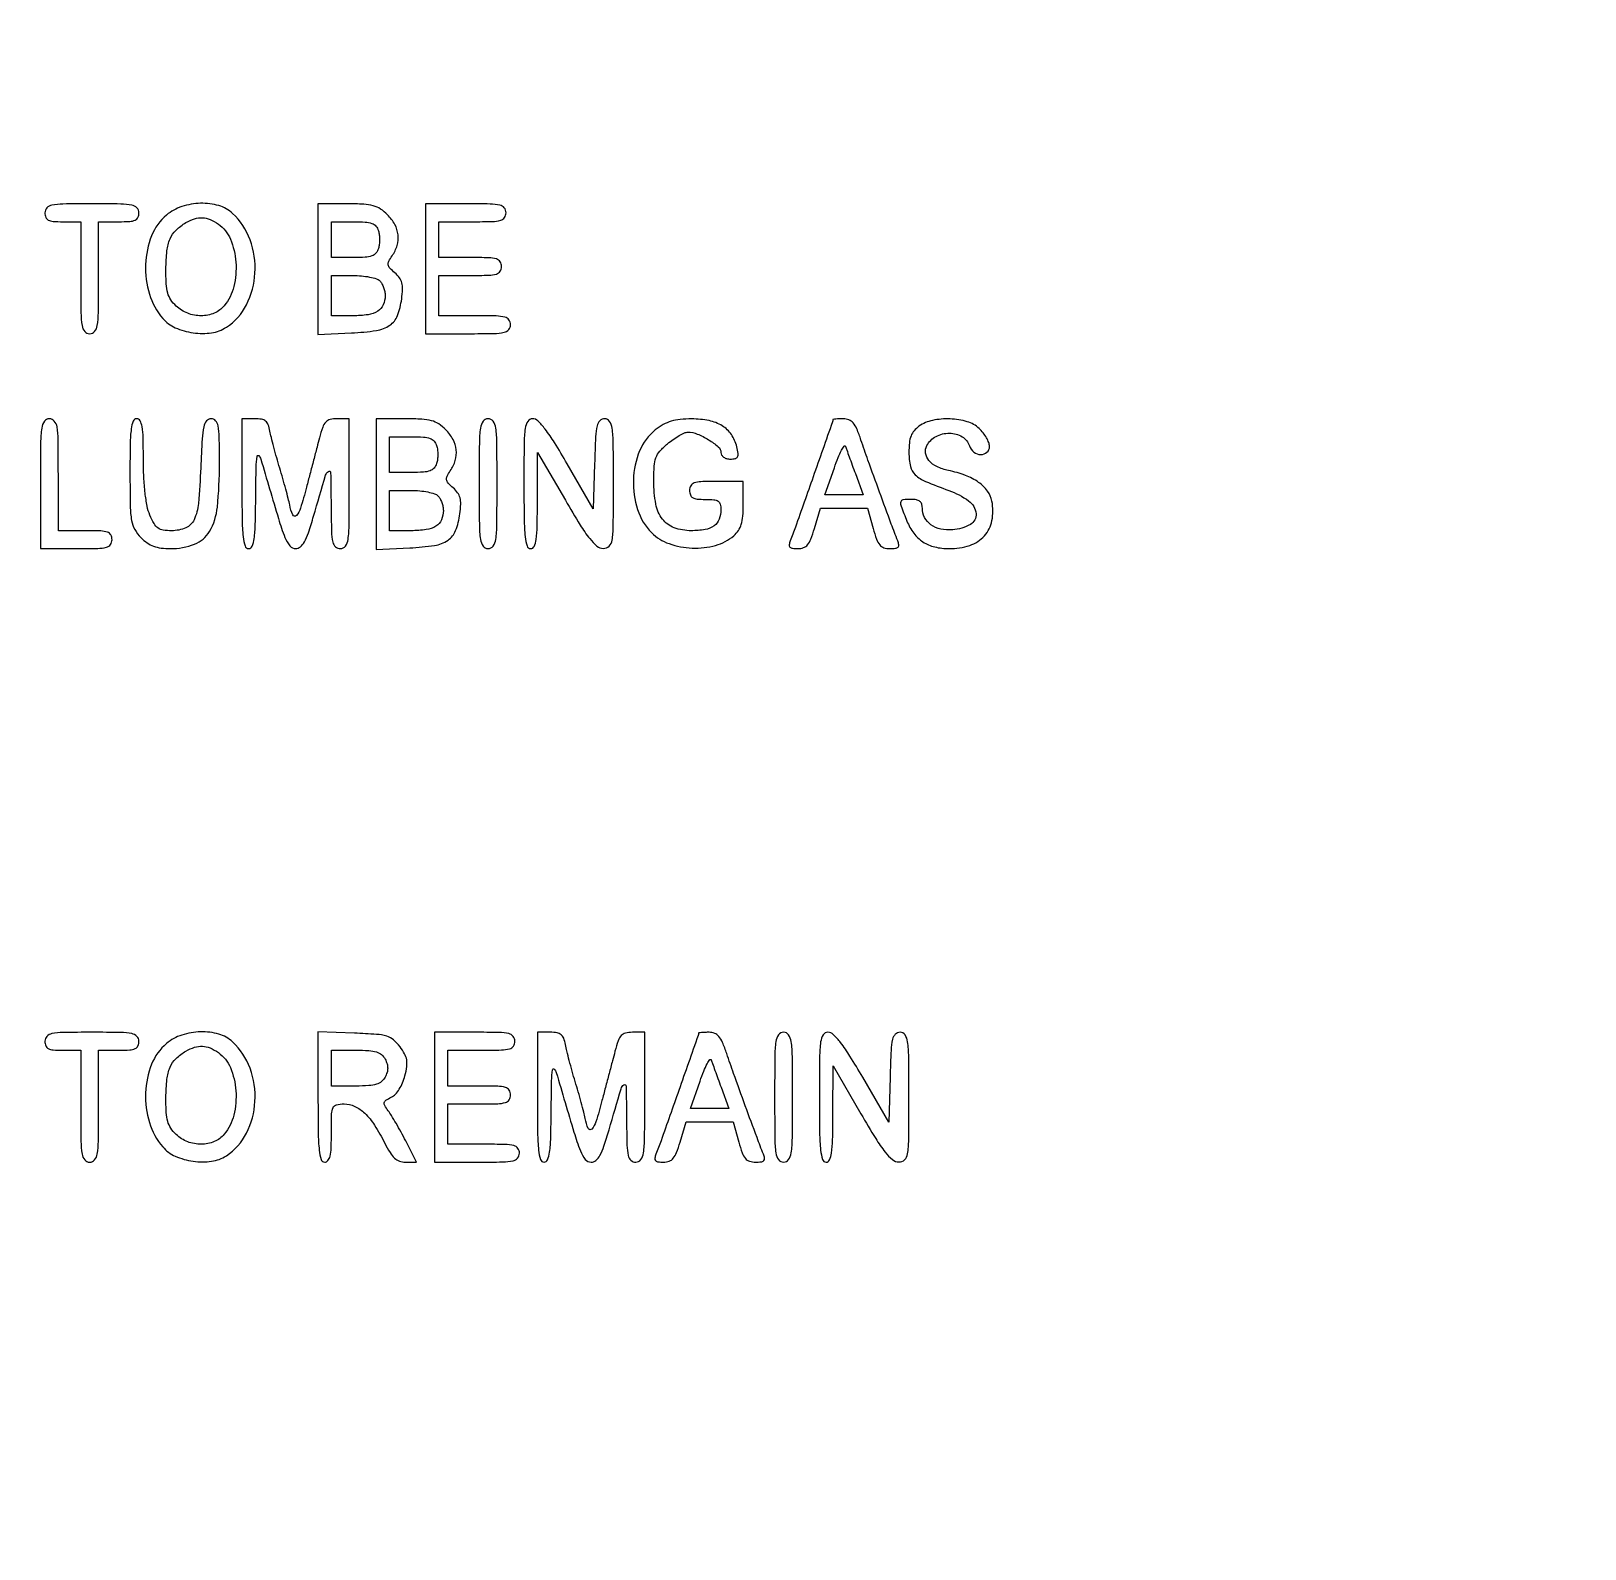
# Model space of a CAD drawing. Extents: x 0 to 1066, y 0 to 761.
# Drawn here: x 847.43 to 876.79, y 171.12 to 199.79 of the extents above; entities that cross this region are included whole.
import ezdxf

# ---------------------------------------------------------------- set-up
doc = ezdxf.new("R2010")
doc.units = 0
doc.header["$MEASUREMENT"] = 0

msp = doc.modelspace()

# ---------------------------------------------------------------- linework, layer by layer
for points in [[(183.390323, 95.266879, 0.000001), (192.989143, 95.254457, 0.000118)], [(479.458836, 95.240684, -0.000004), (502.524384, 95.211821, -0.198594)], [(710.559243, 95.267872, -0.000023), (733.258836, 95.240684, -0.000004), (756.324384, 95.211821, -0.198594)], [(416.092229, 95.24091, -0.000004), (439.072908, 95.212432, -0.198597)], [(542.992229, 95.24091, -0.000004), (565.972908, 95.212432, -0.198597)], [(606.442229, 95.24091, -0.000004), (629.422908, 95.212432, -0.198597)], [(669.892229, 95.24091, -0.000004), (692.872908, 95.212432, -0.198597)]]:
    msp.add_lwpolyline(points, format="xyb")
for points in [[(409.06215, 749.15415), (40.8618, 749.132981), (40.8618, 380.65769), (40.8618, 12.1824), (501.2973, 12.1824), (961.7328, 12.1824), (961.7328, 380.646631), (961.7328, 749.110861), (961.41555, 749.1633, 0.040886), (961.153339, 749.184871, 0.000002), (934.190609, 749.194398, 0.000089), (904.448031, 749.199508, 0.000054), (869.1804, 749.195529, -0.000029), (813.61687, 749.186499, -0.000004), (696.10453, 749.175037, -0.000004), (556.774728, 749.163736, -0.000004)], [(847.692, 196.3566, 0.094959), (847.708563, 196.270174, 0.184152), (847.75545, 196.219125, 0.098846), (847.848439, 196.19373, 0.017388), (848.0304, 196.1874), (848.3688, 196.1874), (848.3688, 195.1299, 0.002827), (848.372531, 194.469941, 0.036854), (848.393334, 194.225737, 0.138781), (848.444594, 194.115268, 0.218517), (848.538, 194.0724, 0.218517), (848.631406, 194.115268, 0.138781), (848.682666, 194.225737, 0.036854), (848.703469, 194.469941, 0.002827), (848.7072, 195.1299), (848.7072, 196.1874), (849.0879, 196.1874, 0.013964), (849.297658, 196.193259, 0.090841), (849.399863, 196.21795, 0.188085), (849.450434, 196.268995, 0.102588), (849.4686, 196.3566, 0.193568), (849.431402, 196.449085, 0.15568), (849.336413, 196.500621, 0.043488), (849.127405, 196.521867, 0.003595), (848.5803, 196.5258, 0.003595), (848.033195, 196.521867, 0.043488), (847.824188, 196.500621, 0.15568), (847.729198, 196.449085, 0.193568)], [(849.991003, 196.313773, 0.123885), (849.707812, 195.921077, 0.085485), (849.594237, 195.382157, 0.082885), (849.666708, 194.820136, 0.104562), (849.918439, 194.361526, 0.111799), (850.156409, 194.185175, 0.06908), (850.492808, 194.089481, 0.069045), (850.842765, 194.089015, 0.111332), (851.120682, 194.193081, 0.131426), (851.501439, 194.61906, 0.103697), (851.661854, 195.218711, 0.101152), (851.56919, 195.845053, 0.118621), (851.238571, 196.344619, 0.118666), (850.978835, 196.491201, 0.075716), (850.633156, 196.535138, 0.073305), (850.278141, 196.473807, 0.095814)], [(852.8526, 195.289853), (852.8526, 194.053906), (853.485649, 194.085874, 0.024309), (853.956574, 194.132679, 0.112633), (854.209726, 194.231448, 0.153372), (854.353542, 194.412935, 0.058166), (854.43428, 194.729748, 0.023573), (854.450021, 194.911907, 0.073694), (854.43679, 195.033863, 0.094912), (854.391436, 195.129102, 0.057312), (854.306125, 195.221008, -0.027153), (854.211413, 195.311459, -0.149392), (854.180577, 195.374088, -0.161279), (854.191237, 195.44062, -0.033096), (854.253733, 195.543745, 0.080592), (854.348089, 195.738987, 0.100315), (854.366043, 195.939337, 0.097349), (854.304381, 196.135423, 0.071783), (854.167745, 196.318145, 0.050512), (854.033595, 196.427621, 0.079484), (853.898403, 196.488788, 0.053942), (853.71591, 196.517952, 0.012674), (853.406345, 196.5258), (852.8526, 196.5258)], [(854.883, 195.2991), (854.883, 194.0724), (855.6867, 194.0724, 0.004147), (856.177409, 194.07647, 0.047763), (856.368788, 194.098003, 0.16431), (856.456194, 194.149593, 0.179874), (856.4904, 194.2416, 0.157888), (856.46086, 194.332816, 0.176663), (856.38465, 194.384363, 0.055952), (856.219778, 194.406453, 0.005351), (855.8136, 194.4108), (855.1368, 194.4108), (855.1368, 194.7915), (855.1368, 195.1722), (855.729, 195.1722, 0.006583), (856.078892, 195.176807, 0.063075), (856.226025, 195.199393, 0.183695), (856.29487, 195.250826, 0.142406), (856.3212, 195.3414, 0.142406), (856.29487, 195.431974, 0.183695), (856.226025, 195.483407, 0.063075), (856.078892, 195.505993, 0.006583), (855.729, 195.5106), (855.1368, 195.5106), (855.1368, 195.849), (855.1368, 196.1874), (855.7713, 196.1874, 0.005909), (856.149326, 196.191867, 0.059311), (856.305338, 196.21419, 0.180365), (856.377856, 196.265688, 0.150217), (856.4058, 196.3566, 0.17273), (856.373127, 196.448357, 0.168559), (856.289475, 196.49995, 0.050222), (856.106922, 196.521649, 0.004487), (855.6444, 196.5258), (854.883, 196.5258)], [(850.970097, 196.142039, -0.143223), (851.197798, 195.857723, -0.079931), (851.30026, 195.422553, -0.077332), (851.262065, 194.961418, -0.11509), (851.080796, 194.60115, -0.119537), (850.892384, 194.461595, -0.098447), (850.646727, 194.410952, -0.09388), (850.390277, 194.457662, -0.097006), (850.172003, 194.594747, -0.056872), (850.071083, 194.71384, -0.080028), (850.013187, 194.840196, -0.054705), (849.985363, 195.011924, -0.014142), (849.978891, 195.292697, -0.025001), (849.997955, 195.637555, -0.075567), (850.057382, 195.864538, -0.098225), (850.170837, 196.029405, -0.062967), (850.3569, 196.169819, -0.051006), (850.521666, 196.243158, -0.090781), (850.668314, 196.263195, -0.090761), (850.812571, 196.229981, -0.050966)], [(853.9947, 196.0182, -0.047189), (854.011379, 195.94109, -0.029688), (854.016852, 195.849, -0.029688), (854.011379, 195.75691, -0.047189), (853.9947, 195.6798, -0.103276), (853.946562, 195.594374, -0.127418), (853.871271, 195.543047, -0.071188), (853.746244, 195.517346, -0.015153), (853.523699, 195.5106), (853.1064, 195.5106), (853.1064, 195.849), (853.1064, 196.1874), (853.523699, 196.1874, -0.015153), (853.746244, 196.180654, -0.071188), (853.871271, 196.154953, -0.127418), (853.946562, 196.103626, -0.103276)], [(854.02008, 195.07068, -0.070395), (854.058994, 195.018939, -0.038897), (854.091779, 194.946794, -0.037889), (854.114131, 194.86697, -0.049362), (854.1216, 194.7915, -0.103441), (854.084945, 194.616218, -0.151109), (853.982593, 194.497679, -0.105063), (853.799177, 194.430885, -0.034985), (853.51248, 194.4108), (853.1064, 194.4108), (853.1064, 194.7915), (853.1064, 195.1722), (853.51248, 195.1722, -0.022886), (853.675385, 195.16474, -0.026473), (853.829095, 195.142378, -0.026952), (853.955295, 195.109981, -0.120635)], [(847.6074, 191.2383), (847.6074, 190.0116), (848.2842, 190.0116, 0.005351), (848.690378, 190.015947, 0.055952), (848.85525, 190.038037, 0.176663), (848.93146, 190.089584, 0.157888), (848.961, 190.1808, 0.12648), (848.937932, 190.270532, 0.188641), (848.8764, 190.3218, 0.072107), (848.747098, 190.345033, 0.008455), (848.4534, 190.35), (847.9458, 190.35), (847.9458, 191.4075, 0.002827), (847.942069, 192.067459, 0.036854), (847.921266, 192.311662, 0.138781), (847.870006, 192.422132, 0.218517), (847.7766, 192.465, 0.240299), (847.682278, 192.416891, 0.123223), (847.631467, 192.290512, 0.031956), (847.610989, 192.011162, 0.002322)], [(849.2994, 191.445955, 0.003964), (849.304425, 190.812102, 0.037977), (849.32917, 190.543231, 0.086932), (849.38909, 190.374439, 0.067817), (849.507055, 190.219255, 0.045287), (849.624229, 190.12158, 0.061733), (849.746029, 190.058005, 0.057123), (849.886902, 190.022988, 0.032389), (850.062516, 190.0116, 0.091481), (850.520283, 190.09606, 0.171956), (850.803083, 190.336925, 0.107033), (850.951119, 190.79673, 0.02456), (850.9914, 191.616283, 0.004091), (850.987258, 192.122482, 0.042042), (850.966304, 192.330479, 0.139542), (850.918041, 192.427471, 0.210994), (850.833067, 192.465, 0.224554), (850.746566, 192.424089, 0.120063), (850.694204, 192.315207, 0.038088), (850.66341, 192.085274, 0.003955), (850.636625, 191.540062, -0.011778), (850.59295, 190.86631, -0.086058), (850.510104, 190.554862, -0.186836), (850.354386, 190.403954, -0.100409), (850.088424, 190.35, -0.036356), (849.926666, 190.361777, -0.118728), (849.827754, 190.401481, -0.110433), (849.753763, 190.483702, -0.02926), (849.675783, 190.643383, -0.051176), (849.624226, 190.813961, -0.018965), (849.585864, 191.062197, -0.016895), (849.561292, 191.36259, -0.011958), (849.5532, 191.700883, 0.005918), (849.548405, 192.106043, 0.03524), (849.528538, 192.316497, 0.084231), (849.490349, 192.427037, 0.274093), (849.4263, 192.465, 0.308918), (849.360115, 192.419795, 0.062189), (849.323184, 192.274009, 0.026926), (849.303883, 191.998939, 0.004053)], [(851.4144, 191.2383, 0.003213), (851.418728, 190.564779, 0.022561), (851.437738, 190.2372, 0.049302), (851.473653, 190.061477, 0.328801), (851.5413, 190.0116, 0.305395), (851.607534, 190.056216, 0.062503), (851.645802, 190.199864, 0.027449), (851.66761, 190.46976, 0.004264), (851.676837, 191.00565, -0.002416), (851.684185, 191.549122, -0.029471), (851.700246, 191.756543, -0.603012), (851.732012, 191.768114, -0.138127), (851.772491, 191.7036, 0.001112), (852.106007, 190.577984, 0.020238), (852.227604, 190.223851, 0.077221), (852.319819, 190.064777, 0.226588), (852.431137, 190.0116, 0.178321), (852.519345, 190.044092, 0.090477), (852.595167, 190.137002, 0.045479), (852.671822, 190.31188, 0.010027), (852.769409, 190.62495, -0.001209), (852.995705, 191.398715, -0.180504), (853.050526, 191.471717, -0.586533), (853.091568, 191.449753, -0.002598), (853.099721, 190.83645, 0.004063), (853.107882, 190.33341, 0.046466), (853.131047, 190.136691, 0.159576), (853.183338, 190.046736, 0.183972), (853.2756, 190.0116, 0.240299), (853.369922, 190.059709, 0.123223), (853.420733, 190.186087, 0.031956), (853.441211, 190.465438, 0.002322), (853.4448, 191.2383), (853.4448, 192.465), (853.210235, 192.465, 0.057703), (853.080147, 192.449937, 0.150789), (852.999817, 192.402884, 0.102355), (852.941877, 192.305696, 0.018959), (852.88088, 192.10545, 0.000085), (852.834137, 191.928026, 0.000034), (852.76985, 191.683772, 0.000033), (852.700416, 191.41982, 0.000041), (852.636014, 191.17485, -0.009374), (852.522579, 190.773952, -0.115475), (852.443591, 190.637401, -0.538762), (852.376654, 190.649023, -0.053672), (852.317997, 190.83645, 0.012912), (852.290867, 190.956709, 0.003926), (852.243647, 191.137441, 0.003928), (852.187536, 191.339194, 0.004276), (852.129778, 191.5344, -0.00492), (852.072294, 191.729606, -0.004529), (852.017002, 191.931359, -0.004526), (851.970971, 192.112101, -0.014927), (851.945281, 192.23235, 0.043617), (851.912378, 192.352263, 0.134321), (851.863798, 192.420021, 0.130778), (851.786629, 192.454634, 0.040414), (851.658598, 192.465), (851.4144, 192.465)], [(853.9524, 191.229053), (853.9524, 189.993106), (854.585449, 190.025074, 0.024309), (855.056374, 190.071879, 0.112633), (855.309526, 190.170648, 0.153372), (855.453342, 190.352135, 0.058166), (855.53408, 190.668948, 0.023573), (855.549821, 190.851107, 0.073694), (855.53659, 190.973063, 0.094912), (855.491236, 191.068302, 0.057312), (855.405925, 191.160208, -0.027153), (855.311213, 191.250659, -0.149392), (855.280377, 191.313288, -0.161279), (855.291037, 191.37982, -0.033096), (855.353533, 191.482945, 0.080592), (855.447889, 191.678187, 0.100315), (855.465843, 191.878537, 0.097349), (855.404181, 192.074623, 0.071783), (855.267545, 192.257345, 0.050512), (855.133395, 192.366821, 0.079484), (854.998203, 192.427987, 0.053942), (854.81571, 192.457152, 0.012674), (854.506145, 192.465), (853.9524, 192.465)], [(855.8982, 191.2383, 0.002322), (855.901789, 190.465438, 0.031956), (855.922267, 190.186087, 0.123223), (855.973078, 190.059709, 0.240299), (856.0674, 190.0116, 0.240299), (856.161722, 190.059709, 0.123223), (856.212533, 190.186087, 0.031956), (856.233011, 190.465438, 0.002322), (856.2366, 191.2383, 0.002322), (856.233011, 192.011162, 0.031956), (856.212533, 192.290512, 0.123223), (856.161722, 192.416891, 0.240299), (856.0674, 192.465, 0.240299), (855.973078, 192.416891, 0.123223), (855.922267, 192.290512, 0.031956), (855.901789, 192.011162, 0.002322)], [(856.7442, 191.2383, 0.003213), (856.748528, 190.564779, 0.022561), (856.767538, 190.2372, 0.049302), (856.803453, 190.061477, 0.328801), (856.8711, 190.0116, 0.295501), (856.936472, 190.053931, 0.070336), (856.974206, 190.184631, 0.029944), (856.99424, 190.432194, 0.004715), (856.999837, 190.92105), (857.001674, 191.8305), (857.528587, 190.924357, 0.006242), (857.807961, 190.457424, 0.029041), (857.987682, 190.200137, 0.052989), (858.124926, 190.059638, 0.170079), (858.24585, 190.014907, 0.199339), (858.354131, 190.057673, 0.163117), (858.411825, 190.169106, 0.036571), (858.432904, 190.427981, 0.002034), (858.4362, 191.2383, 0.002367), (858.432569, 192.005472, 0.031318), (858.412184, 192.287783, 0.117824), (858.362377, 192.416477, 0.246563), (858.26996, 192.465, 0.195513), (858.179155, 192.428082, 0.145553), (858.125852, 192.332656, 0.043894), (858.098339, 192.126393, 0.004128), (858.07961, 191.615118), (858.0555, 190.765236), (857.562317, 191.615118, 0.007787), (857.322238, 192.014383, 0.025041), (857.145401, 192.26901, 0.035073), (857.007547, 192.423918, 0.195814), (856.906667, 192.465, 0.254619), (856.816661, 192.415988, 0.110911), (856.768151, 192.284158, 0.030502), (856.747887, 191.997986, 0.002427)], [(859.227328, 192.253143, 0.129246), (858.931205, 191.860497, 0.088626), (858.813013, 191.312192, 0.087215), (858.891565, 190.748533, 0.118789), (859.15836, 190.312331, 0.112618), (859.486824, 190.105894, 0.075265), (859.924935, 190.023195, 0.075304), (860.367652, 190.073885, 0.113008), (860.709523, 190.255966, 0.065979), (860.797355, 190.355189, 0.074329), (860.852072, 190.470091, 0.054743), (860.880967, 190.623084, 0.019325), (860.8896, 190.846373), (860.8896, 191.2806), (860.382, 191.2806, 0.008455), (860.088302, 191.275633, 0.072107), (859.959, 191.2524, 0.188641), (859.897468, 191.201132, 0.12648), (859.8744, 191.1114, 0.087745), (859.889399, 191.026592, 0.177212), (859.932563, 190.975436, 0.10769), (860.016166, 190.949153, 0.022514), (860.1705, 190.9422, -0.021714), (860.332585, 190.935158, -0.124268), (860.413265, 190.907151, -0.187079), (860.453695, 190.850464, -0.062494), (860.4666, 190.74762, -0.091498), (860.432963, 190.565347, -0.148314), (860.337174, 190.441786, -0.113347), (860.167088, 190.371647, -0.041372), (859.90592, 190.35, -0.086758), (859.583334, 190.406399, -0.145015), (859.363123, 190.568375, -0.116882), (859.237179, 190.853549, -0.045825), (859.1976, 191.284489, -0.015089), (859.206247, 191.570968, -0.073154), (859.239495, 191.729758, -0.095003), (859.312951, 191.851779, -0.035007), (859.457891, 191.99218, -0.021479), (859.566686, 192.076017, -0.024071), (859.678326, 192.146863, -0.024321), (859.778191, 192.197428, -0.105406), (859.842792, 192.2112, -0.095864), (860.020127, 192.176884, -0.042073), (860.234696, 192.068865, -0.039621), (860.417119, 191.935947, -0.218876), (860.4666, 191.828327, 0.137225), (860.480137, 191.779932, 0.104143), (860.517996, 191.739539, 0.087371), (860.575539, 191.712735, 0.065501), (860.644971, 191.7036, 0.051376), (860.737948, 191.713179, 0.224479), (860.780899, 191.745625, 0.158116), (860.79158, 191.808388, 0.023398), (860.766742, 191.93625, 0.090086), (860.664494, 192.16624, 0.105062), (860.492033, 192.331282, 0.089301), (860.24348, 192.429388, 0.048933), (859.9167, 192.462181, 0.02471), (859.697234, 192.451818, 0.049497), (859.527112, 192.418129, 0.05494), (859.378639, 192.354621, 0.038421)], [(862.581595, 192.44385, -0.084799), (862.575091, 192.405834, -0.000052), (862.20912, 191.367062, -0.000388), (861.873576, 190.417328, -0.009822), (861.776575, 190.15965, 0.060048), (861.756983, 190.085919, 0.230938), (861.771232, 190.042062, 0.170663), (861.819325, 190.017954, 0.031659), (861.919579, 190.0116, 0.086283), (862.027694, 190.030397, 0.134827), (862.104523, 190.084359, 0.082591), (862.166596, 190.19137, 0.018432), (862.234068, 190.3923), (862.346476, 190.773), (862.791443, 190.773), (863.236411, 190.773), (863.343, 190.3923, 0.017944), (863.408385, 190.18739, 0.087286), (863.468612, 190.081931, 0.141822), (863.545834, 190.029552, 0.078722), (863.659146, 190.0116, 0.029308), (863.764292, 190.017768, 0.166988), (863.814022, 190.041676, 0.236769), (863.828864, 190.085466, 0.061225), (863.80909, 190.15965, -0.006965), (863.686801, 190.476006, -0.001209), (863.465545, 191.07744, -0.001323), (863.245817, 191.684187, -0.005089), (863.114052, 192.06315, 0.017403), (863.035281, 192.2729, 0.074917), (862.966522, 192.386675, 0.125362), (862.886816, 192.444572, 0.094981), (862.780249, 192.465, 0.00999), (862.704084, 192.463478, 0.016528), (862.639952, 192.458787, 0.010464), (862.588848, 192.452262, 0.371455)], [(864.21015, 192.323344, 0.064007), (864.117352, 192.239132, 0.085808), (864.059551, 192.141565, 0.066535), (864.029034, 192.011674, 0.024477), (864.0198, 191.823158, 0.055339), (864.048437, 191.565212, 0.149321), (864.138673, 191.406724, 0.090969), (864.332444, 191.281062, 0.013145), (864.773897, 191.111057, -0.070637), (865.148395, 190.914969, -0.215768), (865.288151, 190.672224, -0.299828), (865.180396, 190.467864, -0.104684), (864.846604, 190.36667, -0.073735), (864.620138, 190.380605, -0.104161), (864.435847, 190.462073, -0.119079), (864.316523, 190.600912, -0.118782), (864.2736, 190.779043, 0.082235), (864.261146, 190.854252, 0.147435), (864.225033, 190.904734, 0.119852), (864.160824, 190.933294, 0.045016), (864.0621, 190.9422, 0.028442), (863.907693, 190.93341, 0.327023), (863.865592, 190.894513, 0.139119), (863.872229, 190.815342, 0.005125), (863.982089, 190.532401, 0.065244), (864.110877, 190.302652, 0.088006), (864.284242, 190.139838, 0.085852), (864.50654, 190.043965, 0.059042), (864.779673, 190.0116, 0.079385), (865.168877, 190.073786, 0.130563), (865.446688, 190.254424, 0.137881), (865.588828, 190.540902, 0.093265), (865.589028, 190.907647, 0.114024), (865.505495, 191.098528, 0.079467), (865.33647, 191.263286, 0.063948), (865.087122, 191.3951, 0.038754), (864.765966, 191.487834, -0.060203), (864.549287, 191.560577, -0.103319), (864.398206, 191.675445, -0.141227), (864.333842, 191.814235, -0.162669), (864.358278, 191.957546, -0.149104), (864.532037, 192.130603, -0.123853), (864.786431, 192.193098, -0.133716), (865.025753, 192.1265, -0.183571), (865.163273, 191.953072, 0.153609), (865.245187, 191.836412, 0.157876), (865.378216, 191.789261, 0.194842), (865.494196, 191.832572, 0.210147), (865.5426, 191.942653, 0.093821), (865.528933, 192.014846, 0.037607), (865.485083, 192.10577, 0.035541), (865.421723, 192.199263, 0.037508), (865.346797, 192.281053, 0.118482), (865.12107, 192.409794, 0.061394), (864.798723, 192.461756, 0.060569), (864.466556, 192.433854, 0.10142)], [(855.0945, 191.9574, -0.047189), (855.111179, 191.88029, -0.029688), (855.116652, 191.7882, -0.029688), (855.111179, 191.69611, -0.047189), (855.0945, 191.619, -0.103276), (855.046362, 191.533574, -0.127418), (854.971071, 191.482247, -0.071188), (854.846044, 191.456546, -0.015153), (854.623499, 191.4498), (854.2062, 191.4498), (854.2062, 191.7882), (854.2062, 192.1266), (854.623499, 192.1266, -0.015153), (854.846044, 192.119854, -0.071188), (854.971071, 192.094153, -0.127418), (855.046362, 192.042826, -0.103276)], [(863.007755, 191.42865), (863.157544, 191.0268), (862.795238, 191.0268), (862.432932, 191.0268), (862.610743, 191.541218, -0.011999), (862.681493, 191.731024, -0.026422), (862.746517, 191.871459, -0.047278), (862.796834, 191.948101, -0.601846), (862.82326, 191.943068, 0.009837), (862.845096, 191.876895, 0.001488), (862.891771, 191.745523, 0.001668), (862.947862, 191.590756, 0.001442)], [(855.11988, 191.00988, -0.070395), (855.158794, 190.958139, -0.038897), (855.191579, 190.885994, -0.037889), (855.213931, 190.80617, -0.049362), (855.2214, 190.7307, -0.103441), (855.184745, 190.555418, -0.151109), (855.082393, 190.436879, -0.105063), (854.898977, 190.370085, -0.034985), (854.61228, 190.35), (854.2062, 190.35), (854.2062, 190.7307), (854.2062, 191.1114), (854.61228, 191.1114, -0.022886), (854.775185, 191.10394, -0.026473), (854.928896, 191.081578, -0.026952), (855.055095, 191.049181, -0.120635)], [(849.991003, 180.662773, 0.123885), (849.707812, 180.270077, 0.085485), (849.594237, 179.731157, 0.082885), (849.666708, 179.169136, 0.104562), (849.918439, 178.710526, 0.111799), (850.156409, 178.534175, 0.06908), (850.492808, 178.438481, 0.069045), (850.842765, 178.438015, 0.111332), (851.120682, 178.542081, 0.131426), (851.501439, 178.96806, 0.103697), (851.661854, 179.567711, 0.101152), (851.56919, 180.194053, 0.118621), (851.238571, 180.693619, 0.118666), (850.978835, 180.840201, 0.075716), (850.633156, 180.884138, 0.073305), (850.278141, 180.822807, 0.095814)], [(852.8526, 179.651521, 0.003202), (852.856926, 178.976013, 0.022501), (852.875932, 178.64757, 0.049121), (852.91183, 178.471347, 0.329081), (852.9795, 178.4214, 0.232029), (853.041237, 178.45168, 0.108427), (853.080369, 178.5342, 0.047315), (853.101101, 178.690057, 0.00942), (853.1064, 178.9713, -0.00595), (853.110707, 179.333265, -0.096871), (853.136744, 179.451398, -0.238613), (853.20141, 179.505015, -0.056005), (853.345453, 179.5212, -0.111153), (853.546905, 179.475856, -0.081177), (853.73622, 179.345001, -0.058854), (853.92191, 179.118371, -0.025924), (854.113772, 178.78095, 0.021841), (854.213516, 178.602153, 0.069009), (854.30067, 178.496627, 0.100305), (854.393178, 178.440832, 0.085906), (854.505445, 178.4214), (854.71665, 178.4214), (854.510473, 178.82325, 0.006834), (854.422406, 178.989272, 0.006481), (854.328298, 179.155812, 0.006451), (854.241251, 179.30096, 0.022591), (854.179827, 179.391075, -0.02569), (854.113248, 179.490064, -0.192002), (854.104329, 179.544864, -0.198014), (854.135663, 179.58979, -0.027525), (854.236528, 179.646975, 0.089041), (854.314481, 179.704814, 0.046566), (854.388998, 179.800476, 0.042448), (854.452234, 179.920802, 0.038847), (854.496464, 180.053663, 0.026721), (854.530434, 180.230022, 0.076578), (854.528442, 180.354441, 0.082928), (854.489416, 180.466784, 0.035157), (854.403072, 180.601462, 0.057331), (854.280502, 180.73174, 0.10358), (854.152117, 180.801032, 0.055706), (853.956985, 180.835974, 0.007564), (853.541758, 180.857071), (852.8526, 180.881643)], [(847.692, 180.7056, 0.094959), (847.708563, 180.619174, 0.184152), (847.75545, 180.568125, 0.098846), (847.848439, 180.54273, 0.017388), (848.0304, 180.5364), (848.3688, 180.5364), (848.3688, 179.4789, 0.002827), (848.372531, 178.818941, 0.036854), (848.393334, 178.574737, 0.138781), (848.444594, 178.464268, 0.218517), (848.538, 178.4214, 0.218517), (848.631406, 178.464268, 0.138781), (848.682666, 178.574737, 0.036854), (848.703469, 178.818941, 0.002827), (848.7072, 179.4789), (848.7072, 180.5364), (849.0879, 180.5364, 0.013964), (849.297658, 180.542259, 0.090841), (849.399863, 180.56695, 0.188085), (849.450434, 180.617995, 0.102588), (849.4686, 180.7056, 0.193568), (849.431402, 180.798085, 0.15568), (849.336413, 180.849621, 0.043488), (849.127405, 180.870867, 0.003595), (848.5803, 180.8748, 0.003595), (848.033195, 180.870867, 0.043488), (847.824188, 180.849621, 0.15568), (847.729198, 180.798085, 0.193568)], [(850.970097, 180.491039, -0.143223), (851.197798, 180.206723, -0.079931), (851.30026, 179.771553, -0.077332), (851.262065, 179.310418, -0.11509), (851.080796, 178.95015, -0.119537), (850.892384, 178.810595, -0.098447), (850.646727, 178.759952, -0.09388), (850.390277, 178.806662, -0.097006), (850.172003, 178.943747, -0.056872), (850.071083, 179.06284, -0.080028), (850.013187, 179.189196, -0.054705), (849.985363, 179.360924, -0.014142), (849.978891, 179.641697, -0.025001), (849.997955, 179.986555, -0.075567), (850.057382, 180.213538, -0.098225), (850.170837, 180.378405, -0.062967), (850.3569, 180.518819, -0.051006), (850.521666, 180.592158, -0.090781), (850.668314, 180.612195, -0.090761), (850.812571, 180.578981, -0.050966)], [(855.0522, 179.6481), (855.0522, 178.4214), (855.8559, 178.4214, 0.004147), (856.346609, 178.42547, 0.047763), (856.537988, 178.447003, 0.16431), (856.625394, 178.498593, 0.179874), (856.6596, 178.5906, 0.157888), (856.63006, 178.681816, 0.176663), (856.55385, 178.733363, 0.055952), (856.388978, 178.755453, 0.005351), (855.9828, 178.7598), (855.306, 178.7598), (855.306, 179.1405), (855.306, 179.5212), (855.8982, 179.5212, 0.006583), (856.248092, 179.525807, 0.063075), (856.395225, 179.548393, 0.183695), (856.46407, 179.599826, 0.142406), (856.4904, 179.6904, 0.142406), (856.46407, 179.780974, 0.183695), (856.395225, 179.832407, 0.063075), (856.248092, 179.854993, 0.006583), (855.8982, 179.8596), (855.306, 179.8596), (855.306, 180.198), (855.306, 180.5364), (855.9405, 180.5364, 0.005909), (856.318526, 180.540867, 0.059311), (856.474538, 180.56319, 0.180365), (856.547056, 180.614688, 0.150217), (856.575, 180.7056, 0.17273), (856.542327, 180.797357, 0.168559), (856.458675, 180.84895, 0.050222), (856.276122, 180.870649, 0.004487), (855.8136, 180.8748), (855.0522, 180.8748)], [(856.998, 179.6481, 0.003213), (857.002328, 178.974579, 0.022561), (857.021338, 178.647, 0.049302), (857.057253, 178.471277, 0.328801), (857.1249, 178.4214, 0.305395), (857.191134, 178.466016, 0.062503), (857.229402, 178.609664, 0.027449), (857.25121, 178.87956, 0.004264), (857.260437, 179.41545, -0.002416), (857.267785, 179.958922, -0.029471), (857.283846, 180.166343, -0.603012), (857.315612, 180.177914, -0.138127), (857.356091, 180.1134, 0.001112), (857.689607, 178.987784, 0.020238), (857.811204, 178.633651, 0.077221), (857.903419, 178.474577, 0.226588), (858.014737, 178.4214, 0.178321), (858.102945, 178.453892, 0.090477), (858.178767, 178.546802, 0.045479), (858.255422, 178.72168, 0.010027), (858.353009, 179.03475, -0.001209), (858.579305, 179.808515, -0.180504), (858.634126, 179.881517, -0.586533), (858.675168, 179.859553, -0.002598), (858.683321, 179.24625, 0.004063), (858.691482, 178.74321, 0.046466), (858.714647, 178.546491, 0.159576), (858.766938, 178.456536, 0.183972), (858.8592, 178.4214, 0.240299), (858.953522, 178.469509, 0.123223), (859.004333, 178.595887, 0.031956), (859.024811, 178.875238, 0.002322), (859.0284, 179.6481), (859.0284, 180.8748), (858.793835, 180.8748, 0.057703), (858.663747, 180.859737, 0.150789), (858.583417, 180.812684, 0.102355), (858.525477, 180.715496, 0.018959), (858.46448, 180.51525, 0.000085), (858.417737, 180.337826, 0.000034), (858.35345, 180.093572, 0.000033), (858.284016, 179.82962, 0.000041), (858.219614, 179.58465, -0.009374), (858.106179, 179.183752, -0.115475), (858.027191, 179.047201, -0.538762), (857.960254, 179.058823, -0.053672), (857.901597, 179.24625, 0.012912), (857.874467, 179.366509, 0.003926), (857.827247, 179.547241, 0.003928), (857.771136, 179.748994, 0.004276), (857.713378, 179.9442, -0.00492), (857.655894, 180.139406, -0.004529), (857.600602, 180.341159, -0.004526), (857.554571, 180.521901, -0.014927), (857.528881, 180.64215, 0.043617), (857.495978, 180.762063, 0.134321), (857.447398, 180.829821, 0.130778), (857.370229, 180.864434, 0.040414), (857.242198, 180.8748), (856.998, 180.8748)], [(860.043595, 180.85365, -0.084799), (860.037091, 180.815634, -0.000052), (859.67112, 179.776862, -0.000388), (859.335576, 178.827128, -0.009822), (859.238575, 178.56945, 0.060048), (859.218983, 178.495719, 0.230938), (859.233232, 178.451862, 0.170663), (859.281325, 178.427754, 0.031659), (859.381579, 178.4214, 0.086283), (859.489694, 178.440197, 0.134827), (859.566523, 178.494159, 0.082591), (859.628596, 178.60117, 0.018432), (859.696068, 178.8021), (859.808476, 179.1828), (860.253443, 179.1828), (860.698411, 179.1828), (860.805, 178.8021, 0.017944), (860.870385, 178.59719, 0.087286), (860.930612, 178.491731, 0.141822), (861.007834, 178.439352, 0.078722), (861.121146, 178.4214, 0.029308), (861.226292, 178.427568, 0.166988), (861.276022, 178.451476, 0.236769), (861.290864, 178.495266, 0.061225), (861.27109, 178.56945, -0.006965), (861.148801, 178.885806, -0.001209), (860.927545, 179.48724, -0.001323), (860.707817, 180.093987, -0.005089), (860.576052, 180.47295, 0.017403), (860.497281, 180.6827, 0.074917), (860.428522, 180.796475, 0.125362), (860.348816, 180.854372, 0.094981), (860.242249, 180.8748, 0.00999), (860.166084, 180.873278, 0.016528), (860.101952, 180.868587, 0.010464), (860.050848, 180.862062, 0.371455)], [(861.4818, 179.6481, 0.002322), (861.485389, 178.875238, 0.031956), (861.505867, 178.595887, 0.123223), (861.556678, 178.469509, 0.240299), (861.651, 178.4214, 0.240299), (861.745322, 178.469509, 0.123223), (861.796133, 178.595887, 0.031956), (861.816611, 178.875238, 0.002322), (861.8202, 179.6481, 0.002322), (861.816611, 180.420962, 0.031956), (861.796133, 180.700313, 0.123223), (861.745322, 180.826691, 0.240299), (861.651, 180.8748, 0.240299), (861.556678, 180.826691, 0.123223), (861.505867, 180.700313, 0.031956), (861.485389, 180.420962, 0.002322)], [(862.3278, 179.6481, 0.003213), (862.332128, 178.974579, 0.022561), (862.351138, 178.647, 0.049302), (862.387053, 178.471277, 0.328801), (862.4547, 178.4214, 0.295501), (862.520072, 178.463731, 0.070336), (862.557806, 178.594431, 0.029944), (862.57784, 178.841994, 0.004715), (862.583437, 179.33085), (862.585274, 180.2403), (863.112187, 179.334157, 0.006242), (863.391561, 178.867224, 0.029041), (863.571282, 178.609937, 0.052989), (863.708526, 178.469438, 0.170079), (863.82945, 178.424707, 0.199339), (863.937731, 178.467473, 0.163117), (863.995425, 178.578906, 0.036571), (864.016504, 178.837781, 0.002034), (864.0198, 179.6481, 0.002367), (864.016169, 180.415272, 0.031318), (863.995784, 180.697583, 0.117824), (863.945977, 180.826277, 0.246563), (863.85356, 180.8748, 0.195513), (863.762755, 180.837882, 0.145553), (863.709452, 180.742456, 0.043894), (863.681939, 180.536193, 0.004128), (863.66321, 180.024918), (863.6391, 179.175036), (863.145917, 180.024918, 0.007787), (862.905838, 180.424183, 0.025041), (862.729001, 180.67881, 0.035073), (862.591147, 180.833718, 0.195814), (862.490267, 180.8748, 0.254619), (862.400261, 180.825788, 0.110911), (862.351751, 180.693958, 0.030502), (862.331487, 180.407786, 0.002427)], [(854.1216, 180.3672, -0.049536), (854.157762, 180.279826, -0.073486), (854.169853, 180.198, -0.073486), (854.157762, 180.116174, -0.049536), (854.1216, 180.0288, -0.09537), (854.052705, 179.943875, -0.100861), (853.958466, 179.892633, -0.059921), (853.813432, 179.866648, -0.014397), (853.568723, 179.8596), (853.1064, 179.8596), (853.1064, 180.198), (853.1064, 180.5364), (853.568723, 180.5364, -0.014397), (853.813432, 180.529352, -0.059921), (853.958466, 180.503367, -0.100861), (854.052705, 180.452125, -0.09537)], [(860.469755, 179.83845), (860.619544, 179.4366), (860.257238, 179.4366), (859.894932, 179.4366), (860.072743, 179.951018, -0.011999), (860.143493, 180.140824, -0.026422), (860.208517, 180.281259, -0.047278), (860.258834, 180.357901, -0.601846), (860.28526, 180.352868, 0.009837), (860.307096, 180.286695, 0.001488), (860.353771, 180.155323, 0.001668), (860.409862, 180.000556, 0.001442)]]:
    msp.add_lwpolyline(points, format="xyb", close=True)

doc.saveas('drawing.dxf')
